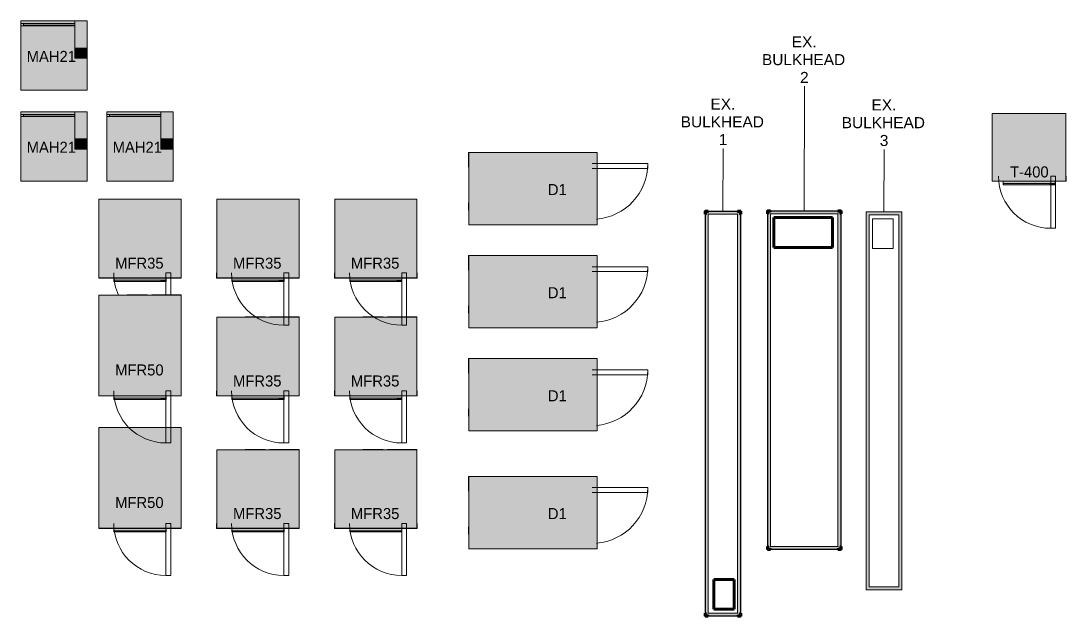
# Model space of a CAD drawing. Header units: inches. Extents: x -850 to 35, y 11821 to 12279.
# Drawn here: x -850.5 to -424.9, y 12036.9 to 12279.3 of the extents above; entities that cross this region are included whole.
import ezdxf

# ---------------------------------------------------------------- set-up
doc = ezdxf.new("R2010")
doc.units = ezdxf.units.IN
doc.header["$MEASUREMENT"] = 0
for name, color, linetype, lineweight in [('M-EQPM', 50, 'Continuous', 9), ('M-EQPM-IDEN', 50, 'Continuous', 9), ('S-BEAM', 12, 'Continuous', 9), ('S-BEAM-1', 12, 'Continuous', 60), ('S-BEAM-IDEN', 2, 'Continuous', 9)]:
    doc.layers.add(name, color=color, linetype=linetype, lineweight=lineweight)
doc.styles.add('Arial', font='arial.ttf', dxfattribs={"height": 4.5})
doc.styles.add('Century Gothic', font='ufonts.com_century-gothic.ttf', dxfattribs={"height": 4.5})

# ---------------------------------------------------------------- blocks, each defined once
blk = doc.blocks.new('_Front Washer - MAH21-907727-EXISTING EQUIPMENT IN STORAGE')
at = {"layer": 'M-EQPM'}
for points in [[(12.86, 27.16), (12.86, 28.25), (-9.14, 28.25), (-9.14, 27.16)], [(12.86, 26.25), (12.86, 26.37), (-8.14, 26.37), (-8.14, 27.03), (12.86, 27.05), (12.86, 27.16), (-9.14, 27.16), (-9.14, 26.25)], [(17.86, 0), (17.86, 13.05), (12.86, 13.05), (12.86, 26.25), (-9.14, 26.25), (-9.14, 0), (12.86, 0)], [(12.86, 26.37), (12.86, 27.03), (-8.14, 27.03), (-8.14, 26.37)], [(17.86, 17.19), (17.86, 28.25), (12.86, 28.25), (12.86, 17.19)], [(17.86, 13.05), (17.86, 17.19), (12.86, 17.19), (12.86, 13.05)]]:
    blk.add_hatch(color=256, dxfattribs=at).paths.add_polyline_path(points, flags=0)
for p, q in [((-9.14, 27.16), (-9.14, 28.25)), ((-9.14, 28.25), (12.86, 28.25)), ((-9.14, 26.25), (-9.14, 27.16)), ((-9.14, 27.16), (12.86, 27.16)), ((12.86, 26.25), (-9.14, 26.25)), ((-9.14, 26.25), (-9.14, 0)), ((-8.14, 26.37), (-8.14, 27.03)), ((-8.14, 27.03), (12.86, 27.03)), ((12.86, 26.37), (-8.14, 26.37)), ((12.86, 17.19), (12.86, 28.25)), ((17.86, 28.25), (12.86, 28.25)), ((17.86, 28.25), (17.86, 17.19)), ((12.86, 13.05), (12.86, 17.19)), ((12.86, 17.19), (17.86, 17.19)), ((17.86, 17.19), (17.86, 13.05)), ((12.86, 13.05), (17.86, 13.05)), ((17.86, 0), (17.86, 13.05)), ((-9.14, 0), (17.86, 0))]:
    blk.add_line(p, q, dxfattribs=at)
blk = doc.blocks.new('_Stacked Dryer - D1-880939-EXISTING EQUIPMENT IN STORAGE')
at = {"layer": 'M-EQPM'}
for points in [[(-10.39, 0), (19.11, 0), (19.11, 52.25), (-10.39, 52.25), (-10.39, 21.48)], [(-4.39, 52.31), (-4.39, 52.25), (-1.39, 52.25), (-1.39, 52.31)], [(13.11, 52.31), (13.11, 52.25), (19.11, 52.25), (19.11, 52.31)]]:
    blk.add_hatch(color=256, dxfattribs=at).paths.add_polyline_path(points, flags=0)
for p, q in [((19.11, 52.25), (-10.39, 52.25)), ((-10.39, 52.25), (-10.39, 0)), ((-4.39, 52.31), (-1.39, 52.31)), ((-4.39, 52.31), (-4.39, 52.25)), ((-1.39, 52.25), (-1.39, 52.31)), ((13.11, 52.31), (19.11, 52.31)), ((13.11, 52.31), (13.11, 52.25)), ((19.11, 52.25), (19.11, 52.31)), ((19.11, 0), (19.11, 52.25)), ((-10.39, 0), (19.11, 0)), ((12.52, 2), (12.52, -20.68)), ((14.52, -20.68), (14.52, 2)), ((12.52, -20.68), (14.52, -20.68))]:
    blk.add_line(p, q, dxfattribs=at)
blk.add_arc((14.52, 2), 22.68, 184.3791, 270, dxfattribs=at)
blk = doc.blocks.new('_Commerical Front Washer - MFR35-879403-EXISTING EQUIPMENT IN STORAGE')
at = {"layer": 'M-EQPM'}
for points in [[(21.11, 0), (21.11, 32), (-12.39, 32), (-12.39, 0), (15.1, 0)], [(5.11, 32), (5.11, 32.06), (-0.89, 32.06), (-0.89, 32)], [(7.36, 32), (7.36, 32.06), (5.11, 32.06), (5.11, 32)], [(15.11, 32), (15.11, 32.06), (9.11, 32.06), (9.11, 32)], [(21.11, 32), (21.11, 32.06), (15.11, 32.06), (15.11, 32)], [(21.17, -0.06), (21.17, 2), (21.11, 2), (21.11, 0), (-12.39, 0), (-12.39, 2), (-12.45, 2), (-12.45, -0.06), (21.11, -0.06)], [(12.99, -1.5), (12.99, -1), (-6.16, -1), (-6.16, -0.06), (-6.26, -0.06), (-6.26, -1.5), (7.41, -1.5)], [(10.97, -1), (14.78, -1), (14.75, -0.06), (-6.16, -0.06), (-6.16, -1), (9.67, -1)], [(12.99, -1.5), (14.99, -1.5), (14.99, -0.06), (14.78, -0.06), (14.75, -1), (12.99, -1), (12.99, -1.45)]]:
    blk.add_hatch(color=256, dxfattribs=at).paths.add_polyline_path(points, flags=0)
for p, q in [((21.11, 32), (-12.39, 32)), ((-12.39, 32), (-12.39, 0)), ((-0.89, 32.06), (5.11, 32.06)), ((-0.89, 32), (-0.89, 32.06)), ((5.11, 32.06), (5.11, 32)), ((5.11, 32.06), (7.36, 32.06)), ((7.36, 32.06), (7.36, 32)), ((9.11, 32.06), (15.11, 32.06)), ((9.11, 32), (9.11, 32.06)), ((15.11, 32.06), (15.11, 32)), ((15.11, 32.06), (21.11, 32.06)), ((21.11, 32), (21.11, 32.06)), ((21.11, 0), (21.11, 32)), ((-12.45, 2), (-12.39, 2)), ((-12.45, -0.06), (-12.45, 2)), ((-12.39, 0), (21.11, 0)), ((14.89, 2), (14.89, -7)), ((16.89, 2), (14.89, 2)), ((16.89, -7), (16.89, 2)), ((21.11, 2), (21.17, 2)), ((21.17, 2), (21.17, -0.06)), ((21.17, -0.06), (-12.45, -0.06)), ((-6.26, -0.06), (-6.26, -1.5)), ((-6.26, -0.06), (-6.26, -1)), ((12.99, -1.5), (-6.26, -1.5)), ((14.75, -1), (-6.22, -1)), ((12.99, -1), (12.99, -1.5)), ((14.99, -1.5), (12.99, -1.5)), ((14.99, -1.5), (14.99, -0.06)), ((14.99, -1), (14.99, -0.06))]:
    blk.add_line(p, q, dxfattribs=at)
blk.add_arc((14.89, 2), 21.25, 180, 205.1595, dxfattribs=at)
blk = doc.blocks.new('_Commerical Front Washer - MFR35-V1-EXISTING EQUIPMENT IN STORAGE')
at = {"layer": 'M-EQPM'}
for points in [[(21.11, 0), (21.11, 32), (-12.39, 32), (-12.39, 0), (13.26, 0)], [(5.11, 32), (5.11, 32.06), (-0.89, 32.06), (-0.89, 32)], [(7.36, 32), (7.36, 32.06), (5.11, 32.06), (5.11, 32)], [(15.11, 32), (15.11, 32.06), (9.11, 32.06), (9.11, 32)], [(21.11, 32), (21.11, 32.06), (15.11, 32.06), (15.11, 32)], [(21.11, -0.06), (21.17, -0.06), (21.17, 2), (21.11, 2), (21.11, 0), (-12.39, 0), (-12.39, 2), (-12.45, 2), (-12.45, -0.06), (13.26, -0.06)], [(12.99, -1.5), (12.99, -1), (-6.16, -1), (-6.16, -0.06), (-6.26, -0.06), (-6.26, -1.5), (5.56, -1.5)], [(14.07, -1), (14.78, -1), (14.75, -0.06), (-6.16, -0.06), (-6.16, -1), (13.26, -1)], [(14.07, -1.5), (14.99, -1.5), (14.99, -0.06), (14.78, -0.06), (14.75, -1), (12.99, -1), (12.99, -1.5), (13.26, -1.5)]]:
    blk.add_hatch(color=256, dxfattribs=at).paths.add_polyline_path(points, flags=0)
for p, q in [((21.11, 32), (-12.39, 32)), ((-12.39, 32), (-12.39, 0)), ((-0.89, 32.06), (5.11, 32.06)), ((-0.89, 32), (-0.89, 32.06)), ((5.11, 32.06), (5.11, 32)), ((5.11, 32.06), (7.36, 32.06)), ((7.36, 32.06), (7.36, 32)), ((9.11, 32.06), (15.11, 32.06)), ((9.11, 32), (9.11, 32.06)), ((15.11, 32.06), (15.11, 32)), ((15.11, 32.06), (21.11, 32.06)), ((21.11, 32), (21.11, 32.06)), ((21.11, 0), (21.11, 32)), ((-12.45, 2), (-12.39, 2)), ((-12.45, -0.06), (-12.45, 2)), ((-12.39, 0), (21.11, 0)), ((14.89, 2), (14.89, -19.25)), ((16.89, 2), (14.89, 2)), ((16.89, -19.25), (16.89, 2)), ((21.11, 2), (21.17, 2)), ((21.17, 2), (21.17, -0.06)), ((21.17, -0.06), (-12.45, -0.06)), ((-6.26, -0.06), (-6.26, -1.5)), ((-6.26, -0.06), (-6.26, -1)), ((12.99, -1.5), (-6.26, -1.5)), ((14.75, -1), (-6.22, -1)), ((12.99, -1), (12.99, -1.5)), ((14.99, -1.5), (12.99, -1.5)), ((14.99, -1.5), (14.99, -0.06)), ((14.99, -1), (14.99, -0.06)), ((14.89, -19.25), (16.89, -19.25))]:
    blk.add_line(p, q, dxfattribs=at)
blk.add_arc((14.89, 2), 21.25, 180, 270, dxfattribs=at)
blk = doc.blocks.new('_Commerical Front Washer - MFR50-879401-EXISTING EQUIPMENT IN STORAGE')
at = {"layer": 'M-EQPM'}
for points in [[(21.11, 0), (21.11, 41), (-12.39, 41), (-12.39, 0), (15.1, 0)], [(5.11, 41), (5.11, 41.06), (-0.89, 41.06), (-0.89, 41)], [(7.36, 41), (7.36, 41.06), (5.11, 41.06), (5.11, 41)], [(15.11, 41), (15.1, 41.06), (9.11, 41.06), (9.11, 41), (15.1, 41)], [(21.11, 41), (21.11, 41.06), (15.11, 41.06), (15.11, 41)], [(21.17, -0.06), (21.17, 2), (21.11, 2), (21.11, 0), (-12.39, 0), (-12.39, 2), (-12.45, 2), (-12.45, -0.06), (21.11, -0.06)], [(11.77, -1.5), (12.99, -1.5), (12.99, -1), (-6.16, -1), (-6.16, -0.06), (-6.26, -0.06), (-6.26, -1.5), (11.47, -1.5)], [(14.75, -1), (14.78, -1), (14.75, -0.06), (-6.16, -0.06), (-6.16, -1), (14.07, -1)], [(14.78, -1.5), (14.99, -1.5), (14.99, -0.06), (14.78, -0.06), (14.75, -1), (12.99, -1), (12.99, -1.5), (14.75, -1.5)]]:
    blk.add_hatch(color=256, dxfattribs=at).paths.add_polyline_path(points, flags=0)
for p, q in [((21.11, 41), (-12.39, 41)), ((-12.39, 41), (-12.39, 0)), ((-0.89, 41.06), (5.11, 41.06)), ((-0.89, 41), (-0.89, 41.06)), ((5.11, 41.06), (5.11, 41)), ((5.11, 41.06), (7.36, 41.06)), ((7.36, 41.06), (7.36, 41)), ((9.11, 41.06), (15.11, 41.06)), ((9.11, 41), (9.11, 41.06)), ((15.11, 41.06), (15.11, 41)), ((15.11, 41.06), (21.11, 41.06)), ((21.11, 41), (21.11, 41.06)), ((21.11, 0), (21.11, 41)), ((-12.45, 2), (-12.39, 2)), ((-12.45, -0.06), (-12.45, 2)), ((-12.39, 0), (21.11, 0)), ((14.89, 2), (14.89, -19.25)), ((16.89, 2), (14.89, 2)), ((16.89, -19.25), (16.89, 2)), ((21.11, 2), (21.17, 2)), ((21.17, 2), (21.17, -0.06)), ((21.17, -0.06), (-12.45, -0.06)), ((-6.26, -0.06), (-6.26, -1.5)), ((-6.26, -0.06), (-6.26, -1)), ((12.99, -1.5), (-6.26, -1.5)), ((14.75, -1), (-6.22, -1)), ((12.99, -1), (12.99, -1.5)), ((14.99, -1.5), (12.99, -1.5)), ((14.99, -1.5), (14.99, -0.06)), ((14.99, -1), (14.99, -0.06)), ((14.89, -19.25), (16.89, -19.25))]:
    blk.add_line(p, q, dxfattribs=at)
blk.add_arc((14.89, 2), 21.25, 180, 270, dxfattribs=at)
blk = doc.blocks.new('_Commerical Front Washer - T-400-879405-EXISTING EQUIPMENT IN STORAGE')
at = {"layer": 'M-EQPM'}
for points in [[(19.36, 0), (19.36, 27.5), (-10.64, 27.5), (-10.64, 0), (14.68, 0)], [(3.36, 27.5), (3.36, 27.56), (-2.64, 27.56), (-2.64, 27.5)], [(7.36, 27.5), (7.36, 27.56), (3.36, 27.56), (3.36, 27.5)], [(13.36, 27.5), (13.36, 27.56), (7.36, 27.56), (7.36, 27.5)], [(19.36, 27.5), (19.36, 27.56), (13.36, 27.56), (13.36, 27.5)], [(19.42, -0.06), (19.42, 2), (19.36, 2), (19.36, 0), (-10.64, 0), (-10.64, 2), (-10.7, 2), (-10.7, -0.06), (19.36, -0.06)], [(12.99, -1.5), (12.99, -1), (-6.16, -1), (-6.16, -0.06), (-6.26, -0.06), (-6.26, -1.5), (12.96, -1.5)], [(14.78, -1), (14.75, -0.06), (-6.16, -0.06), (-6.16, -1), (14.75, -1)], [(14.07, -1.5), (14.99, -1.5), (14.99, -0.06), (14.78, -0.06), (14.75, -1), (12.99, -1), (12.99, -1.5)]]:
    blk.add_hatch(color=256, dxfattribs=at).paths.add_polyline_path(points, flags=0)
for p, q in [((19.36, 27.5), (-10.64, 27.5)), ((-10.64, 27.5), (-10.64, 0)), ((-2.64, 27.56), (3.36, 27.56)), ((-2.64, 27.5), (-2.64, 27.56)), ((3.36, 27.56), (3.36, 27.5)), ((3.36, 27.56), (7.36, 27.56)), ((7.36, 27.56), (13.36, 27.56)), ((7.36, 27.5), (7.36, 27.56)), ((13.36, 27.56), (13.36, 27.5)), ((13.36, 27.56), (19.36, 27.56)), ((19.36, 27.5), (19.36, 27.56)), ((19.36, 0), (19.36, 27.5)), ((-10.7, 2), (-10.64, 2)), ((-10.7, -0.06), (-10.7, 2)), ((-10.64, 0), (19.36, 0)), ((13.14, 2), (13.14, -19.25)), ((15.14, 2), (13.14, 2)), ((15.14, -19.25), (15.14, 2)), ((19.36, 2), (19.42, 2)), ((19.42, 2), (19.42, -0.06)), ((19.42, -0.06), (-10.7, -0.06)), ((-6.26, -0.06), (-6.26, -1.5)), ((-6.26, -0.06), (-6.26, -1)), ((12.99, -1.5), (-6.26, -1.5)), ((14.75, -1), (-6.22, -1)), ((12.99, -1), (12.99, -1.5)), ((14.99, -1.5), (12.99, -1.5)), ((14.99, -1.5), (14.99, -0.06)), ((14.99, -1), (14.99, -0.06)), ((13.14, -19.25), (15.14, -19.25))]:
    blk.add_line(p, q, dxfattribs=at)
blk.add_arc((13.14, 2), 21.25, 180, 270, dxfattribs=at)
blk = doc.blocks.new('Plumbing Bulkhead - EX_ BULKHEAD 3-944439-EXISTING EQUIPMENT IN STORAGE')
at = {"layer": 'S-BEAM'}
h = blk.add_hatch(color=256, dxfattribs=at)
h.paths.add_polyline_path([(154, 0), (154, 14.5), (0, 14.5), (0, 0), (152.32, 0)], flags=0)
h.paths.add_polyline_path([(152.75, 3.58), (152.75, 1.25), (1.25, 1.25), (1.25, 13.25), (152.75, 13.25), (152.75, 7.43)], flags=0)
for p, q in [((0, 0), (0, 14.5)), ((0, 14.5), (154, 14.5)), ((1.25, 1.25), (1.25, 13.25)), ((1.25, 13.25), (152.75, 13.25)), ((152.75, 13.25), (152.75, 1.25)), ((154, 14.5), (154, 0)), ((14.92, 11), (2.77, 11)), ((2.77, 11), (2.77, 2.62)), ((14.92, 2.62), (14.92, 11)), ((152.75, 1.25), (1.25, 1.25)), ((2.77, 2.62), (14.92, 2.62)), ((0, 0), (154, 0))]:
    blk.add_line(p, q, dxfattribs=at)
blk = doc.blocks.new('Plumbing Bulkhead - EX_ BULKHEAD 2-944437-EXISTING EQUIPMENT IN STORAGE')
at = {"layer": 'S-BEAM'}
h = blk.add_hatch(color=256, dxfattribs=at)
h.paths.add_polyline_path([(138, 30), (136.75, 30), (136.79, 29.91), (136.87, 29.87), (137.86, 29.86), (137.87, 29.81), (137.87, 28.87), (137.91, 28.79), (138, 28.75)], flags=0)
h.paths.add_polyline_path([(138, 0), (138, 1.25), (137.91, 1.21), (137.87, 1.12), (137.86, 0.14), (137.81, 0.12), (136.87, 0.12), (136.79, 0.09), (136.75, 0)], flags=0)
h.paths.add_polyline_path([(1.25, 30), (0, 30), (0, 28.75), (0.09, 28.79), (0.12, 28.87), (0.14, 29.86), (0.19, 29.87), (1.12, 29.87), (1.21, 29.91)], flags=0)
h.paths.add_polyline_path([(1.25, 0), (1.21, 0.09), (1.12, 0.12), (0.14, 0.14), (0.12, 0.19), (0.12, 1.12), (0.09, 1.21), (0, 1.25), (0, 0), (0.35, 0)], flags=0)
for points in [[(0.19, 1.48), (0.17, 29.83), (0.13, 29.84), (0.12, 29.81), (0.14, 0.14), (0.19, 0.19), (0.19, 1.12)], [(137.86, 29.86), (137.81, 29.87), (0.14, 29.86), (0.19, 29.81), (137.82, 29.82), (137.85, 29.85)], [(136.87, 29.87), (136.8, 29.9), (136.75, 29.97), (136.75, 30), (1.25, 30), (1.23, 29.94), (1.17, 29.88), (1.12, 29.87), (136.75, 29.87)], [(0.12, 1.12), (0.1, 28.8), (0.03, 28.75), (0, 28.75), (0, 1.25), (0.06, 1.23), (0.12, 1.17), (0.12, 1.15)], [(136.87, 28.87), (1.12, 28.87), (1.26, 28.75), (136.77, 28.77), (136.85, 28.85)], [(1.25, 1.48), (1.23, 28.77), (1.12, 28.85), (1.12, 1.12), (1.25, 1.26)], [(136.87, 16.87), (136.87, 28.87), (136.75, 28.74), (136.77, 1.23), (136.87, 1.15), (136.87, 1.48)], [(138, 28.4), (138, 28.75), (137.94, 28.77), (137.88, 28.83), (137.87, 28.8), (137.9, 1.2), (137.97, 1.25), (138, 1.25), (138, 24.56)], [(137.86, 0.14), (137.81, 0.19), (0.17, 0.17), (0.16, 0.13), (0.19, 0.12), (137.85, 0.14)], [(136.87, 1.12), (136.74, 1.25), (1.23, 1.23), (1.15, 1.12), (136.86, 1.12)], [(136.87, 0.12), (1.2, 0.1), (1.25, 0.03), (1.25, 0), (136.75, 0), (136.77, 0.06), (136.83, 0.12), (136.85, 0.12)]]:
    blk.add_hatch(color=256, dxfattribs=at).paths.add_polyline_path(points, flags=0)
h = blk.add_hatch(color=256, dxfattribs=at)
h.paths.add_polyline_path([(137.81, 29.81), (0.19, 29.81), (0.19, 0.19), (137.81, 0.19), (137.81, 28.4)], flags=0)
h.paths.add_polyline_path([(136.87, 24.56), (136.87, 1.12), (1.12, 1.12), (1.12, 28.87), (136.87, 28.87), (136.87, 28.4)], flags=0)
h = blk.add_hatch(color=256, dxfattribs=at)
h.paths.add_polyline_path([(137.87, 28.85), (137.86, 29.86), (137.81, 29.81), (137.83, 0.17), (137.86, 0.16), (137.87, 0.19), (137.87, 28.8)], flags=0)
h.paths.add_polyline_path([(137.87, 28.8), (137.87, 28.8), (137.87, 28.85)], flags=0)
for p, q in [((1.12, 29.87), (136.87, 29.87)), ((136.75, 30), (1.25, 30)), ((0, 1.25), (0, 28.75)), ((0.12, 1.12), (0.12, 28.87)), ((1.25, 28.75), (136.75, 28.75)), ((1.25, 1.25), (1.25, 28.75)), ((136.75, 28.75), (1.25, 28.75)), ((1.25, 28.75), (1.25, 1.25)), ((136.75, 28.75), (136.75, 1.25)), ((136.75, 1.25), (136.75, 28.75)), ((137.87, 28.87), (137.87, 1.12)), ((138, 28.75), (138, 1.25)), ((136.87, 0.12), (1.12, 0.12)), ((136.75, 1.25), (1.25, 1.25)), ((1.25, 1.25), (136.75, 1.25)), ((136.75, 0), (1.25, 0))]:
    blk.add_line(p, q, dxfattribs=at)
for points, knots in [([(0.14, 29.86), (0.15, 29.85), (0.15, 29.85), (0.16, 29.84), (0.17, 29.83), (0.18, 29.82), (0.18, 29.82), (0.19, 29.81)], [0, 0, 0, 0, 0.25, 0.375, 0.5, 0.75, 1, 1, 1, 1]), ([(1.2, 29.9), (1.19, 29.9), (1.19, 29.89), (1.18, 29.89), (1.17, 29.88), (1.15, 29.88), (1.13, 29.87), (1.12, 29.87)], [0.5714286, 0.5714286, 0.5714286, 0.5714286, 0.6071429, 0.6428571, 0.7142857, 0.8571429, 1, 1, 1, 1]), ([(1.25, 30), (1.25, 29.99), (1.25, 29.99), (1.25, 29.97), (1.25, 29.97), (1.24, 29.96), (1.24, 29.95), (1.24, 29.94), (1.23, 29.94), (1.23, 29.93), (1.22, 29.92), (1.22, 29.92), (1.22, 29.92), (1.22, 29.91)], [0, 0, 0, 0, 0.0714286, 0.1071429, 0.1428571, 0.1785714, 0.2142857, 0.25, 0.2857143, 0.3214286, 0.3571429, 0.3928571, 0.4285714, 0.4285714, 0.4285714, 0.4285714]), ([(136.78, 29.91), (136.78, 29.92), (136.78, 29.92), (136.77, 29.92), (136.77, 29.93), (136.77, 29.94), (136.76, 29.94), (136.76, 29.95), (136.76, 29.96), (136.75, 29.97), (136.75, 29.97), (136.75, 29.99), (136.75, 29.99), (136.75, 30)], [0.5714286, 0.5714286, 0.5714286, 0.5714286, 0.6071429, 0.6428571, 0.6785714, 0.7142857, 0.75, 0.7857143, 0.8214286, 0.8571429, 0.8928571, 0.9285714, 1, 1, 1, 1]), ([(136.87, 29.87), (136.87, 29.87), (136.85, 29.88), (136.83, 29.88), (136.82, 29.89), (136.81, 29.89), (136.81, 29.9), (136.8, 29.9)], [0, 0, 0, 0, 0.1428571, 0.2857143, 0.3571429, 0.3928571, 0.4285714, 0.4285714, 0.4285714, 0.4285714]), ([(137.81, 29.81), (137.82, 29.82), (137.82, 29.82), (137.83, 29.83), (137.84, 29.84), (137.85, 29.85), (137.85, 29.85), (137.86, 29.86)], [0, 0, 0, 0, 0.25, 0.5, 0.625, 0.75, 1, 1, 1, 1]), ([(0, 28.75), (0.01, 28.75), (0.01, 28.75), (0.03, 28.75), (0.03, 28.75), (0.04, 28.76), (0.05, 28.76), (0.06, 28.76), (0.06, 28.77), (0.07, 28.77), (0.08, 28.78), (0.08, 28.78), (0.08, 28.78), (0.09, 28.78)], [0, 0, 0, 0, 0.0714286, 0.1071429, 0.1428571, 0.1785714, 0.2142857, 0.25, 0.2857143, 0.3214286, 0.3571429, 0.3928571, 0.4285714, 0.4285714, 0.4285714, 0.4285714]), ([(0.1, 28.8), (0.1, 28.81), (0.11, 28.81), (0.11, 28.82), (0.12, 28.83), (0.12, 28.85), (0.12, 28.87), (0.12, 28.87)], [0.5714286, 0.5714286, 0.5714286, 0.5714286, 0.6071429, 0.6428571, 0.7142857, 0.8571429, 1, 1, 1, 1]), ([(1.12, 28.87), (1.13, 28.87), (1.15, 28.85), (1.17, 28.83), (1.18, 28.82), (1.19, 28.81), (1.2, 28.8), (1.2, 28.8), (1.21, 28.79), (1.21, 28.79), (1.22, 28.78), (1.22, 28.78), (1.22, 28.78), (1.23, 28.77), (1.23, 28.77), (1.24, 28.76), (1.24, 28.76), (1.24, 28.76), (1.25, 28.75), (1.25, 28.75), (1.25, 28.75), (1.25, 28.75), (1.25, 28.75)], [0, 0, 0, 0, 0.142857, 0.285714, 0.357143, 0.392857, 0.428571, 0.464286, 0.5, 0.535714, 0.571429, 0.607143, 0.642857, 0.678571, 0.714286, 0.75, 0.785714, 0.821429, 0.857143, 0.892857, 0.928571, 1, 1, 1, 1]), ([(136.75, 28.75), (136.75, 28.75), (136.75, 28.75), (136.75, 28.75), (136.75, 28.75), (136.76, 28.76), (136.76, 28.76), (136.76, 28.76), (136.77, 28.77), (136.77, 28.77), (136.77, 28.78), (136.78, 28.78), (136.78, 28.78), (136.79, 28.79), (136.8, 28.8), (136.8, 28.8), (136.81, 28.81), (136.82, 28.82), (136.83, 28.83), (136.85, 28.85), (136.87, 28.87), (136.87, 28.87)], [0, 0, 0, 0, 0.071429, 0.107143, 0.142857, 0.178571, 0.214286, 0.25, 0.285714, 0.321429, 0.357143, 0.392857, 0.428571, 0.464286, 0.5, 0.571429, 0.607143, 0.642857, 0.714286, 0.857143, 1, 1, 1, 1]), ([(137.87, 28.87), (137.87, 28.87), (137.88, 28.85), (137.88, 28.83), (137.89, 28.82), (137.89, 28.81), (137.9, 28.81), (137.9, 28.8)], [0, 0, 0, 0, 0.1428571, 0.2857143, 0.3571429, 0.3928571, 0.4285714, 0.4285714, 0.4285714, 0.4285714]), ([(137.91, 28.78), (137.92, 28.78), (137.92, 28.78), (137.92, 28.78), (137.93, 28.77), (137.94, 28.77), (137.94, 28.76), (137.95, 28.76), (137.96, 28.76), (137.97, 28.75), (137.97, 28.75), (137.99, 28.75), (137.99, 28.75), (138, 28.75)], [0.5714286, 0.5714286, 0.5714286, 0.5714286, 0.6071429, 0.6428571, 0.6785714, 0.7142857, 0.75, 0.7857143, 0.8214286, 0.8571429, 0.8928571, 0.9285714, 1, 1, 1, 1]), ([(0.09, 1.22), (0.08, 1.22), (0.08, 1.22), (0.08, 1.22), (0.07, 1.23), (0.06, 1.23), (0.06, 1.24), (0.05, 1.24), (0.04, 1.24), (0.03, 1.25), (0.03, 1.25), (0.01, 1.25), (0.01, 1.25), (0, 1.25)], [0.5714286, 0.5714286, 0.5714286, 0.5714286, 0.6071429, 0.6428571, 0.6785714, 0.7142857, 0.75, 0.7857143, 0.8214286, 0.8571429, 0.8928571, 0.9285714, 1, 1, 1, 1]), ([(0.12, 1.12), (0.12, 1.13), (0.12, 1.15), (0.12, 1.17), (0.11, 1.18), (0.11, 1.19), (0.1, 1.19), (0.1, 1.2)], [0, 0, 0, 0, 0.1428571, 0.2857143, 0.3571429, 0.3928571, 0.4285714, 0.4285714, 0.4285714, 0.4285714]), ([(0.19, 0.19), (0.18, 0.18), (0.17, 0.17), (0.16, 0.16), (0.15, 0.15), (0.15, 0.15), (0.14, 0.14)], [0, 0, 0, 0, 0.333333, 0.5, 0.666667, 1, 1, 1, 1]), ([(1.25, 1.25), (1.25, 1.25), (1.25, 1.25), (1.25, 1.25), (1.25, 1.25), (1.24, 1.24), (1.24, 1.24), (1.24, 1.24), (1.23, 1.23), (1.23, 1.23), (1.22, 1.22), (1.22, 1.22), (1.22, 1.22), (1.21, 1.21), (1.2, 1.2), (1.2, 1.2), (1.19, 1.19), (1.18, 1.18), (1.17, 1.17), (1.15, 1.15), (1.13, 1.13), (1.12, 1.12)], [0, 0, 0, 0, 0.071429, 0.107143, 0.142857, 0.178571, 0.214286, 0.25, 0.285714, 0.321429, 0.357143, 0.392857, 0.428571, 0.464286, 0.5, 0.571429, 0.607143, 0.642857, 0.714286, 0.857143, 1, 1, 1, 1]), ([(1.12, 0.12), (1.13, 0.12), (1.15, 0.12), (1.17, 0.12), (1.18, 0.11), (1.19, 0.11), (1.19, 0.1), (1.2, 0.1)], [0, 0, 0, 0, 0.1428571, 0.2857143, 0.3571429, 0.3928571, 0.4285714, 0.4285714, 0.4285714, 0.4285714]), ([(1.22, 0.09), (1.22, 0.08), (1.22, 0.08), (1.22, 0.08), (1.23, 0.07), (1.23, 0.06), (1.24, 0.06), (1.24, 0.05), (1.24, 0.04), (1.25, 0.03), (1.25, 0.03), (1.25, 0.01), (1.25, 0.01), (1.25, 0)], [0.5714286, 0.5714286, 0.5714286, 0.5714286, 0.6071429, 0.6428571, 0.6785714, 0.7142857, 0.75, 0.7857143, 0.8214286, 0.8571429, 0.8928571, 0.9285714, 1, 1, 1, 1]), ([(136.75, 1.25), (136.75, 1.25), (136.75, 1.25), (136.75, 1.25), (136.75, 1.25), (136.76, 1.24), (136.76, 1.24), (136.76, 1.24), (136.77, 1.23), (136.77, 1.23), (136.77, 1.22), (136.78, 1.22), (136.78, 1.22), (136.79, 1.21), (136.8, 1.2), (136.8, 1.2), (136.81, 1.19), (136.82, 1.18), (136.83, 1.17), (136.85, 1.15), (136.87, 1.13), (136.87, 1.12)], [0, 0, 0, 0, 0.071429, 0.107143, 0.142857, 0.178571, 0.214286, 0.25, 0.285714, 0.321429, 0.357143, 0.392857, 0.428571, 0.464286, 0.5, 0.571429, 0.607143, 0.642857, 0.714286, 0.857143, 1, 1, 1, 1]), ([(136.75, 0), (136.75, 0.01), (136.75, 0.01), (136.75, 0.03), (136.75, 0.03), (136.76, 0.04), (136.76, 0.05), (136.76, 0.06), (136.77, 0.06), (136.77, 0.07), (136.77, 0.08), (136.78, 0.08), (136.78, 0.08), (136.78, 0.09)], [0, 0, 0, 0, 0.0714286, 0.1071429, 0.1428571, 0.1785714, 0.2142857, 0.25, 0.2857143, 0.3214286, 0.3571429, 0.3928571, 0.4285714, 0.4285714, 0.4285714, 0.4285714]), ([(136.8, 0.1), (136.81, 0.1), (136.81, 0.11), (136.82, 0.11), (136.83, 0.12), (136.85, 0.12), (136.87, 0.12), (136.87, 0.12)], [0.5714286, 0.5714286, 0.5714286, 0.5714286, 0.6071429, 0.6428571, 0.7142857, 0.8571429, 1, 1, 1, 1]), ([(137.81, 0.19), (137.82, 0.18), (137.82, 0.18), (137.83, 0.17), (137.84, 0.16), (137.85, 0.15), (137.85, 0.15), (137.86, 0.14)], [0, 0, 0, 0, 0.25, 0.5, 0.625, 0.75, 1, 1, 1, 1]), ([(137.87, 1.12), (137.87, 1.13), (137.88, 1.15), (137.88, 1.17), (137.89, 1.18), (137.89, 1.19), (137.9, 1.19), (137.9, 1.2)], [0, 0, 0, 0, 0.1428571, 0.2857143, 0.3571429, 0.3928571, 0.4285714, 0.4285714, 0.4285714, 0.4285714]), ([(137.91, 1.22), (137.92, 1.22), (137.92, 1.22), (137.92, 1.22), (137.93, 1.23), (137.94, 1.23), (137.94, 1.24), (137.95, 1.24), (137.96, 1.24), (137.97, 1.25), (137.97, 1.25), (137.99, 1.25), (137.99, 1.25), (138, 1.25)], [0.5714286, 0.5714286, 0.5714286, 0.5714286, 0.6071429, 0.6428571, 0.6785714, 0.7142857, 0.75, 0.7857143, 0.8214286, 0.8571429, 0.8928571, 0.9285714, 1, 1, 1, 1])]:
    blk.add_open_spline(points, degree=3, knots=knots, dxfattribs=at)
at = {"layer": 'S-BEAM-1'}
for p, q in [((0, 30), (0, 28.75)), ((1.25, 30), (0, 30)), ((0.12, 28.87), (0.12, 29.81)), ((0.19, 29.87), (1.12, 29.87)), ((138, 30), (136.75, 30)), ((136.87, 29.87), (137.81, 29.87)), ((137.87, 29.81), (137.87, 28.87)), ((138, 28.75), (138, 30)), ((14.92, 26.5), (2.77, 26.5)), ((2.77, 26.5), (2.77, 2.62)), ((14.92, 2.62), (14.92, 26.5)), ((0, 1.25), (0, 0)), ((0.12, 0.19), (0.12, 1.12)), ((1.12, 0.12), (0.19, 0.12)), ((2.77, 2.62), (14.92, 2.62)), ((137.81, 0.12), (136.87, 0.12)), ((137.87, 1.12), (137.87, 0.19)), ((138, 0), (138, 1.25)), ((0, 0), (1.25, 0)), ((136.75, 0), (138, 0))]:
    blk.add_line(p, q, dxfattribs=at)
for centre, radius, start, end in [((0.19, 29.81), 0.0625, 90, 180), ((1.12, 30), 0.125, 270, 360), ((136.87, 30), 0.125, 180, 270), ((137.81, 29.81), 0.0625, 0, 90), ((0, 28.87), 0.125, 270, 360), ((138, 28.87), 0.125, 180, 270), ((0, 1.12), 0.125, 360, 90), ((0.19, 0.19), 0.0625, 180, 270), ((1.12, 0), 0.125, 360, 90), ((136.87, 0), 0.125, 90, 180), ((137.81, 0.19), 0.0625, 270, 360), ((138, 1.12), 0.125, 90, 180)]:
    blk.add_arc(centre, radius, start, end, dxfattribs=at)
blk = doc.blocks.new('Plumbing Bulkhead - EX_ BULKHEAD 1-944435-EXISTING EQUIPMENT IN STORAGE')
at = {"layer": 'S-BEAM'}
h = blk.add_hatch(color=256, dxfattribs=at)
h.paths.add_polyline_path([(0, 0), (1.25, 0), (1.21, 0.09), (1.12, 0.12), (0.14, 0.14), (0.12, 0.19), (0.12, 1.12), (0.09, 1.21), (0, 1.25)], flags=0)
h.paths.add_polyline_path([(0, 14.5), (0, 13.25), (0.09, 13.29), (0.12, 13.37), (0.14, 14.36), (0.19, 14.37), (1.12, 14.37), (1.21, 14.41), (1.25, 14.5), (0.14, 14.5)], flags=0)
h.paths.add_polyline_path([(163.75, 0), (165, 0), (165, 1.25), (164.91, 1.21), (164.88, 1.12), (164.86, 0.14), (164.78, 0.12), (163.88, 0.12), (163.79, 0.09)], flags=0)
h.paths.add_polyline_path([(163.75, 14.5), (163.79, 14.41), (163.88, 14.37), (164.86, 14.36), (164.88, 14.31), (164.88, 13.37), (164.91, 13.29), (165, 13.25), (165, 14.5), (164.78, 14.5)], flags=0)
for points in [[(0, 10.74), (0, 1.25), (0.06, 1.23), (0.12, 1.17), (0.12, 1.12), (0.1, 13.3), (0.03, 13.25), (0, 13.25)], [(0.12, 10.74), (0.14, 0.14), (0.19, 0.19), (0.17, 14.33), (0.13, 14.34), (0.12, 14.31), (0.12, 13.25)], [(0.14, 14.36), (0.19, 14.31), (164.82, 14.32), (164.84, 14.37), (164.78, 14.37), (0.14, 14.36)], [(1.12, 14.37), (163.8, 14.4), (163.75, 14.47), (163.75, 14.5), (1.25, 14.5), (1.23, 14.44), (1.17, 14.38), (1.15, 14.38)], [(1.12, 13.37), (1.26, 13.25), (163.77, 13.27), (163.85, 13.37), (1.14, 13.37)], [(1.12, 13.33), (1.13, 1.13), (1.25, 1.26), (1.23, 13.27), (1.12, 13.35)], [(163.75, 3.05), (163.77, 1.23), (163.88, 1.15), (163.88, 13.37), (163.75, 13.24), (163.75, 10.74)], [(164.81, 3.05), (164.83, 0.17), (164.86, 0.16), (164.88, 0.19), (164.86, 14.36), (164.81, 14.31), (164.81, 10.74)], [(164.88, 1.12), (164.9, 1.2), (164.97, 1.25), (165, 1.25), (165, 13.25), (164.94, 13.27), (164.88, 13.33), (164.88, 13.3), (164.88, 1.13)], [(0.14, 0.14), (0.19, 0.12), (164.86, 0.14), (164.78, 0.19), (0.17, 0.17), (0.14, 0.14)], [(1.12, 1.12), (163.87, 1.13), (163.74, 1.25), (1.23, 1.23), (1.13, 1.13)], [(1.12, 0.12), (1.2, 0.1), (1.25, 0.03), (1.25, 0), (163.75, 0), (163.77, 0.06), (163.83, 0.12), (163.8, 0.12), (1.2, 0.12)]]:
    blk.add_hatch(color=256, dxfattribs=at).paths.add_polyline_path(points, flags=0)
h = blk.add_hatch(color=256, dxfattribs=at)
h.paths.add_polyline_path([(0.19, 10.74), (0.19, 0.19), (164.81, 0.19), (164.81, 14.31), (0.19, 14.31), (0.19, 12.67)], flags=0)
h.paths.add_polyline_path([(1.12, 10.74), (1.12, 13.37), (163.88, 13.37), (163.88, 1.12), (1.12, 1.13), (1.12, 3.05)], flags=0)
for p, q in [((0, 1.25), (0, 13.25)), ((0.12, 1.12), (0.12, 13.37)), ((1.12, 14.37), (163.88, 14.37)), ((163.75, 14.5), (1.25, 14.5)), ((1.25, 13.25), (163.75, 13.25)), ((1.25, 1.25), (1.25, 13.25)), ((163.75, 13.25), (1.25, 13.25)), ((1.25, 13.25), (1.25, 1.25)), ((163.75, 13.25), (163.75, 1.25)), ((163.75, 1.25), (163.75, 13.25)), ((164.88, 13.37), (164.88, 1.13)), ((165, 13.25), (165, 1.25)), ((163.88, 0.12), (1.12, 0.12)), ((163.75, 1.25), (1.25, 1.25)), ((1.25, 1.25), (163.75, 1.25)), ((163.75, 0), (1.25, 0))]:
    blk.add_line(p, q, dxfattribs=at)
for points, knots in [([(0, 13.25), (0.01, 13.25), (0.01, 13.25), (0.03, 13.25), (0.03, 13.25), (0.04, 13.26), (0.05, 13.26), (0.06, 13.26), (0.06, 13.27), (0.07, 13.27), (0.08, 13.28), (0.08, 13.28), (0.08, 13.28), (0.09, 13.28)], [0, 0, 0, 0, 0.0714286, 0.1071429, 0.1428571, 0.1785714, 0.2142857, 0.25, 0.2857143, 0.3214286, 0.3571429, 0.3928571, 0.4285714, 0.4285714, 0.4285714, 0.4285714]), ([(0.1, 13.3), (0.1, 13.31), (0.11, 13.31), (0.11, 13.32), (0.12, 13.33), (0.12, 13.35), (0.12, 13.37), (0.12, 13.37)], [0.5714286, 0.5714286, 0.5714286, 0.5714286, 0.6071429, 0.6428571, 0.7142857, 0.8571429, 1, 1, 1, 1]), ([(0.14, 14.36), (0.15, 14.35), (0.15, 14.35), (0.16, 14.34), (0.17, 14.33), (0.18, 14.32), (0.18, 14.32), (0.19, 14.31)], [0.0285026, 0.0285026, 0.0285026, 0.0285026, 0.25, 0.375, 0.5, 0.75, 1, 1, 1, 1]), ([(1.2, 14.4), (1.19, 14.4), (1.19, 14.39), (1.18, 14.39), (1.17, 14.38), (1.15, 14.38), (1.13, 14.37), (1.12, 14.37)], [0.5714286, 0.5714286, 0.5714286, 0.5714286, 0.6071429, 0.6428571, 0.7142857, 0.8571429, 1, 1, 1, 1]), ([(1.12, 13.37), (1.13, 13.37), (1.15, 13.35), (1.17, 13.33), (1.18, 13.32), (1.19, 13.31), (1.2, 13.3), (1.2, 13.3), (1.21, 13.29), (1.21, 13.29), (1.22, 13.28), (1.22, 13.28), (1.22, 13.28), (1.23, 13.27), (1.23, 13.27), (1.24, 13.26), (1.24, 13.26), (1.24, 13.26), (1.25, 13.25), (1.25, 13.25), (1.25, 13.25), (1.25, 13.25), (1.25, 13.25)], [0, 0, 0, 0, 0.142857, 0.285714, 0.357143, 0.392857, 0.428571, 0.464286, 0.5, 0.535714, 0.571429, 0.607143, 0.642857, 0.678571, 0.714286, 0.75, 0.785714, 0.821429, 0.857143, 0.892857, 0.928571, 1, 1, 1, 1]), ([(1.25, 14.5), (1.25, 14.49), (1.25, 14.49), (1.25, 14.47), (1.25, 14.47), (1.24, 14.46), (1.24, 14.45), (1.24, 14.44), (1.23, 14.44), (1.23, 14.43), (1.22, 14.42), (1.22, 14.42), (1.22, 14.42), (1.22, 14.41)], [0, 0, 0, 0, 0.0714286, 0.1071429, 0.1428571, 0.1785714, 0.2142857, 0.25, 0.2857143, 0.3214286, 0.3571429, 0.3928571, 0.4285714, 0.4285714, 0.4285714, 0.4285714]), ([(163.78, 14.41), (163.78, 14.42), (163.78, 14.42), (163.77, 14.42), (163.77, 14.43), (163.77, 14.44), (163.76, 14.44), (163.76, 14.45), (163.76, 14.46), (163.75, 14.47), (163.75, 14.47), (163.75, 14.49), (163.75, 14.49), (163.75, 14.5)], [0.5714286, 0.5714286, 0.5714286, 0.5714286, 0.6071429, 0.6428571, 0.6785714, 0.7142857, 0.75, 0.7857143, 0.8214286, 0.8571429, 0.8928571, 0.9285714, 1, 1, 1, 1]), ([(163.75, 13.25), (163.75, 13.25), (163.75, 13.25), (163.75, 13.25), (163.75, 13.25), (163.76, 13.26), (163.76, 13.26), (163.76, 13.26), (163.77, 13.27), (163.77, 13.27), (163.77, 13.28), (163.78, 13.28), (163.78, 13.28), (163.79, 13.29), (163.8, 13.3), (163.8, 13.3), (163.81, 13.31), (163.82, 13.32), (163.83, 13.33), (163.85, 13.35), (163.87, 13.37), (163.88, 13.37)], [0, 0, 0, 0, 0.071429, 0.107143, 0.142857, 0.178571, 0.214286, 0.25, 0.285714, 0.321429, 0.357143, 0.392857, 0.428571, 0.464286, 0.5, 0.571429, 0.607143, 0.642857, 0.714286, 0.857143, 1, 1, 1, 1]), ([(163.88, 14.37), (163.87, 14.37), (163.85, 14.38), (163.83, 14.38), (163.82, 14.39), (163.81, 14.39), (163.81, 14.4), (163.8, 14.4)], [0, 0, 0, 0, 0.1428571, 0.2857143, 0.3571429, 0.3928571, 0.4285714, 0.4285714, 0.4285714, 0.4285714]), ([(164.81, 14.31), (164.82, 14.32), (164.82, 14.32), (164.83, 14.33), (164.84, 14.34), (164.85, 14.35), (164.85, 14.35), (164.86, 14.36)], [0, 0, 0, 0, 0.25, 0.5, 0.625, 0.75, 1, 1, 1, 1]), ([(164.88, 13.37), (164.88, 13.37), (164.88, 13.35), (164.88, 13.33), (164.89, 13.32), (164.89, 13.31), (164.9, 13.31), (164.9, 13.3)], [0, 0, 0, 0, 0.1428571, 0.2857143, 0.3571429, 0.3928571, 0.4285714, 0.4285714, 0.4285714, 0.4285714]), ([(164.91, 13.28), (164.92, 13.28), (164.92, 13.28), (164.92, 13.28), (164.93, 13.27), (164.94, 13.27), (164.94, 13.26), (164.95, 13.26), (164.96, 13.26), (164.97, 13.25), (164.97, 13.25), (164.99, 13.25), (164.99, 13.25), (165, 13.25)], [0.5714286, 0.5714286, 0.5714286, 0.5714286, 0.6071429, 0.6428571, 0.6785714, 0.7142857, 0.75, 0.7857143, 0.8214286, 0.8571429, 0.8928571, 0.9285714, 1, 1, 1, 1]), ([(0.09, 1.22), (0.08, 1.22), (0.08, 1.22), (0.08, 1.22), (0.07, 1.23), (0.06, 1.23), (0.06, 1.24), (0.05, 1.24), (0.04, 1.24), (0.03, 1.25), (0.03, 1.25), (0.01, 1.25), (0.01, 1.25), (0, 1.25)], [0.5714286, 0.5714286, 0.5714286, 0.5714286, 0.6071429, 0.6428571, 0.6785714, 0.7142857, 0.75, 0.7857143, 0.8214286, 0.8571429, 0.8928571, 0.9285714, 1, 1, 1, 1]), ([(0.12, 1.12), (0.12, 1.13), (0.12, 1.15), (0.12, 1.17), (0.11, 1.18), (0.11, 1.19), (0.1, 1.19), (0.1, 1.2)], [0, 0, 0, 0, 0.1428571, 0.2857143, 0.3571429, 0.3928571, 0.4285714, 0.4285714, 0.4285714, 0.4285714]), ([(0.19, 0.19), (0.18, 0.18), (0.17, 0.17), (0.16, 0.16), (0.15, 0.15), (0.15, 0.15), (0.14, 0.14)], [0, 0, 0, 0, 0.3333333, 0.5, 0.6666667, 0.9719317, 0.9719317, 0.9719317, 0.9719317]), ([(1.25, 1.25), (1.25, 1.25), (1.25, 1.25), (1.25, 1.25), (1.25, 1.25), (1.24, 1.24), (1.24, 1.24), (1.24, 1.24), (1.23, 1.23), (1.23, 1.23), (1.22, 1.22), (1.22, 1.22), (1.22, 1.22), (1.21, 1.21), (1.2, 1.2), (1.2, 1.2), (1.19, 1.19), (1.18, 1.18), (1.17, 1.17), (1.15, 1.15), (1.13, 1.13), (1.12, 1.12)], [0, 0, 0, 0, 0.071429, 0.107143, 0.142857, 0.178571, 0.214286, 0.25, 0.285714, 0.321429, 0.357143, 0.392857, 0.428571, 0.464286, 0.5, 0.571429, 0.607143, 0.642857, 0.714286, 0.857143, 1, 1, 1, 1]), ([(1.12, 0.12), (1.13, 0.12), (1.15, 0.12), (1.17, 0.12), (1.18, 0.11), (1.19, 0.11), (1.19, 0.1), (1.2, 0.1)], [0, 0, 0, 0, 0.1428571, 0.2857143, 0.3571429, 0.3928571, 0.4285714, 0.4285714, 0.4285714, 0.4285714]), ([(1.22, 0.09), (1.22, 0.08), (1.22, 0.08), (1.22, 0.08), (1.23, 0.07), (1.23, 0.06), (1.24, 0.06), (1.24, 0.05), (1.24, 0.04), (1.25, 0.03), (1.25, 0.03), (1.25, 0.01), (1.25, 0.01), (1.25, 0)], [0.5714286, 0.5714286, 0.5714286, 0.5714286, 0.6071429, 0.6428571, 0.6785714, 0.7142857, 0.75, 0.7857143, 0.8214286, 0.8571429, 0.8928571, 0.9285714, 1, 1, 1, 1]), ([(163.75, 1.25), (163.75, 1.25), (163.75, 1.25), (163.75, 1.25), (163.75, 1.25), (163.76, 1.24), (163.76, 1.24), (163.76, 1.24), (163.77, 1.23), (163.77, 1.23), (163.77, 1.22), (163.78, 1.22), (163.78, 1.22), (163.79, 1.21), (163.8, 1.2), (163.8, 1.2), (163.81, 1.19), (163.82, 1.18), (163.83, 1.17), (163.85, 1.15), (163.87, 1.13), (163.88, 1.12)], [0, 0, 0, 0, 0.071429, 0.107143, 0.142857, 0.178571, 0.214286, 0.25, 0.285714, 0.321429, 0.357143, 0.392857, 0.428571, 0.464286, 0.5, 0.571429, 0.607143, 0.642857, 0.714286, 0.857143, 1, 1, 1, 1]), ([(163.75, 0), (163.75, 0.01), (163.75, 0.01), (163.75, 0.03), (163.75, 0.03), (163.76, 0.04), (163.76, 0.05), (163.76, 0.06), (163.77, 0.06), (163.77, 0.07), (163.77, 0.08), (163.78, 0.08), (163.78, 0.08), (163.78, 0.09)], [0, 0, 0, 0, 0.0714286, 0.1071429, 0.1428571, 0.1785714, 0.2142857, 0.25, 0.2857143, 0.3214286, 0.3571429, 0.3928571, 0.4285714, 0.4285714, 0.4285714, 0.4285714]), ([(163.8, 0.1), (163.81, 0.1), (163.81, 0.11), (163.82, 0.11), (163.83, 0.12), (163.85, 0.12), (163.87, 0.12), (163.88, 0.12)], [0.5714286, 0.5714286, 0.5714286, 0.5714286, 0.6071429, 0.6428571, 0.7142857, 0.8571429, 1, 1, 1, 1]), ([(164.81, 0.19), (164.82, 0.18), (164.82, 0.18), (164.83, 0.17), (164.84, 0.16), (164.85, 0.15), (164.85, 0.15), (164.86, 0.14)], [0, 0, 0, 0, 0.25, 0.5, 0.625, 0.75, 1, 1, 1, 1]), ([(164.88, 1.15), (164.88, 1.16), (164.88, 1.17), (164.89, 1.18), (164.89, 1.19), (164.9, 1.19), (164.9, 1.2)], [0.1428571, 0.1428571, 0.1428571, 0.1428571, 0.2857143, 0.3571429, 0.3928571, 0.4285714, 0.4285714, 0.4285714, 0.4285714]), ([(164.91, 1.22), (164.92, 1.22), (164.92, 1.22), (164.92, 1.22), (164.93, 1.23), (164.94, 1.23), (164.94, 1.24), (164.95, 1.24), (164.96, 1.24), (164.97, 1.25), (164.97, 1.25), (164.99, 1.25), (164.99, 1.25), (165, 1.25)], [0.5714286, 0.5714286, 0.5714286, 0.5714286, 0.6071429, 0.6428571, 0.6785714, 0.7142857, 0.75, 0.7857143, 0.8214286, 0.8571429, 0.8928571, 0.9285714, 1, 1, 1, 1])]:
    blk.add_open_spline(points, degree=3, knots=knots, dxfattribs=at)
at = {"layer": 'S-BEAM-1'}
for p, q in [((0, 14.5), (0, 13.25)), ((1.25, 14.5), (0, 14.5)), ((0.12, 13.37), (0.12, 14.31)), ((0.19, 14.37), (1.12, 14.37)), ((165, 14.5), (163.75, 14.5)), ((163.88, 14.37), (164.81, 14.37)), ((164.88, 14.31), (164.88, 13.37)), ((165, 13.25), (165, 14.5)), ((14.92, 11), (2.77, 11)), ((2.77, 11), (2.77, 2.62)), ((14.92, 2.62), (14.92, 11)), ((0, 1.25), (0, 0)), ((0.12, 0.19), (0.12, 1.12)), ((1.12, 0.12), (0.19, 0.12)), ((2.77, 2.62), (14.92, 2.62)), ((164.81, 0.12), (163.88, 0.12)), ((164.88, 1.12), (164.88, 0.19)), ((165, 0), (165, 1.25)), ((0, 0), (1.25, 0)), ((163.75, 0), (165, 0))]:
    blk.add_line(p, q, dxfattribs=at)
for centre, radius, start, end in [((0, 13.37), 0.125, 270, 360), ((0.19, 14.31), 0.0625, 90, 180), ((1.12, 14.5), 0.125, 270, 360), ((163.88, 14.5), 0.125, 180, 270), ((164.81, 14.31), 0.0625, 0, 90), ((165, 13.37), 0.125, 180, 270), ((0, 1.12), 0.125, 360, 90), ((0.19, 0.19), 0.0625, 180, 270), ((1.12, 0), 0.125, 360, 90), ((163.88, 0), 0.125, 90, 180), ((164.81, 0.19), 0.0625, 270, 360), ((165, 1.12), 0.125, 90, 180)]:
    blk.add_arc(centre, radius, start, end, dxfattribs=at)

msp = doc.modelspace()

# ---------------------------------------------------------------- linework, layer by layer
at = {"layer": 'S-BEAM-IDEN'}
for p, q in [((-531.55, 12202), (-531.5, 12252.68)), ((-564.65, 12201.86), (-564.59, 12227.34)), ((-499.09, 12201.52), (-499.03, 12226.99))]:
    msp.add_line(p, q, dxfattribs=at)

# ---------------------------------------------------------------- block references
at = {"layer": 'M-EQPM'}
for name, p in [('_Front Washer - MAH21-907727-EXISTING EQUIPMENT IN STORAGE', (-841.32, 12251.08)), ('_Front Washer - MAH21-907727-EXISTING EQUIPMENT IN STORAGE', (-841.32, 12214.08)), ('_Front Washer - MAH21-907727-EXISTING EQUIPMENT IN STORAGE', (-806.32, 12214.08)), ('_Commerical Front Washer - T-400-879405-EXISTING EQUIPMENT IN STORAGE', (-444.35, 12214.08)), ('_Commerical Front Washer - MFR35-879403-EXISTING EQUIPMENT IN STORAGE', (-806.32, 12174.65)), ('_Commerical Front Washer - MFR35-V1-EXISTING EQUIPMENT IN STORAGE', (-758.32, 12174.65)), ('_Commerical Front Washer - MFR35-V1-EXISTING EQUIPMENT IN STORAGE', (-710.32, 12174.65)), ('_Commerical Front Washer - MFR50-879401-EXISTING EQUIPMENT IN STORAGE', (-806.32, 12126.65)), ('_Commerical Front Washer - MFR35-V1-EXISTING EQUIPMENT IN STORAGE', (-758.32, 12126.65)), ('_Commerical Front Washer - MFR35-V1-EXISTING EQUIPMENT IN STORAGE', (-710.32, 12126.65)), ('_Commerical Front Washer - MFR50-879401-EXISTING EQUIPMENT IN STORAGE', (-806.32, 12072.65)), ('_Commerical Front Washer - MFR35-V1-EXISTING EQUIPMENT IN STORAGE', (-758.32, 12072.65)), ('_Commerical Front Washer - MFR35-V1-EXISTING EQUIPMENT IN STORAGE', (-710.32, 12072.65))]:
    msp.add_blockref(name, p, dxfattribs=at)
at = {"layer": 'M-EQPM', "rotation": 89.9999999999997}
for p in [(-615.9, 12206.67), (-615.9, 12164.67), (-615.9, 12122.67), (-615.9, 12074.67)]:
    msp.add_blockref('_Stacked Dryer - D1-880939-EXISTING EQUIPMENT IN STORAGE', p, dxfattribs=at)
at = {"layer": 'S-BEAM'}
for name, p, rotation in [('Plumbing Bulkhead - EX_ BULKHEAD 1-944435-EXISTING EQUIPMENT IN STORAGE', (-557.4, 12036.86), 89.9999999999999), ('Plumbing Bulkhead - EX_ BULKHEAD 2-944437-EXISTING EQUIPMENT IN STORAGE', (-546.55, 12202), 269.9999999999997), ('Plumbing Bulkhead - EX_ BULKHEAD 3-944439-EXISTING EQUIPMENT IN STORAGE', (-506.34, 12201.52), 269.9999999999997)]:
    msp.add_blockref(name, p, dxfattribs=dict(at, rotation=rotation))

# ---------------------------------------------------------------- texts
at = {"layer": 'M-EQPM-IDEN', "char_height": 4.5, "attachment_point": 1, "style": 'Century Gothic'}
for s, insert, width in [('MAH21', (-848.11, 12267.1), 26.8155), ('MAH21', (-848.11, 12230.1), 26.8155), ('MAH21', (-813.11, 12230.1), 26.8155), ('T-400', (-447.75, 12220.07), 18.6345), ('D1', (-635.91, 12212.86), 9.999), ('MFR35', (-812.1, 12182.89), 24.3915), ('MFR35', (-764.1, 12182.89), 24.3915), ('MFR35', (-716.1, 12182.89), 24.3915), ('D1', (-635.91, 12170.86), 9.999), ('MFR50', (-812.1, 12139.39), 24.3915), ('MFR35', (-764.1, 12134.89), 24.3915), ('MFR35', (-716.1, 12134.89), 24.3915), ('D1', (-635.91, 12128.86), 9.999), ('MFR50', (-812.1, 12085.39), 24.3915), ('MFR35', (-764.1, 12080.89), 24.3915), ('MFR35', (-716.1, 12080.89), 24.3915), ('D1', (-635.91, 12080.86), 9.999)]:
    msp.add_mtext(s, dxfattribs=dict(at, insert=insert, width=width))
at = {"layer": 'S-BEAM-IDEN', "char_height": 4.5, "attachment_point": 1, "style": 'Arial'}
for s, insert, width in [('EX.', (-536.62, 12273.05), 12.2715), ('BULKHEAD', (-548.75, 12265.8), 41.6625), ('2', (-533.25, 12258.55), 4.242), ('EX.', (-569.72, 12247.71), 12.2715), ('EX.', (-504.16, 12247.37), 12.2715), ('BULKHEAD', (-581.84, 12240.46), 41.6625), ('BULKHEAD', (-516.28, 12240.12), 41.6625), ('1', (-566.34, 12233.21), 4.242), ('3', (-500.78, 12232.87), 4.242)]:
    msp.add_mtext(s, dxfattribs=dict(at, insert=insert, width=width))

doc.saveas('drawing.dxf')
